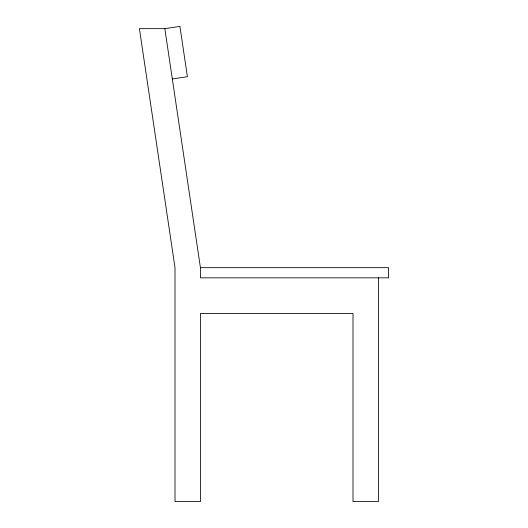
<?xml version="1.0" encoding="UTF-8"?>
<svg xmlns="http://www.w3.org/2000/svg" width="528" height="528" viewBox="0 0 528 528"><rect width="100%" height="100%" fill="white"/><g stroke="black" fill="none" stroke-linecap="round" stroke-linejoin="round"><path stroke-width="0.79" d="M378.424 277.84L378.424 501.6L352.994 501.6L352.994 313.434L200.429 313.434L200.429 501.6L175.006 501.6L175.006 267.67L139.405 28.651L164.835 28.651L179.923 26.4L187.414 76.699L172.326 78.949M200.429 267.67L388.595 267.67L388.595 277.84L200.429 277.84L200.429 267.67L164.835 28.651"/></g></svg>
